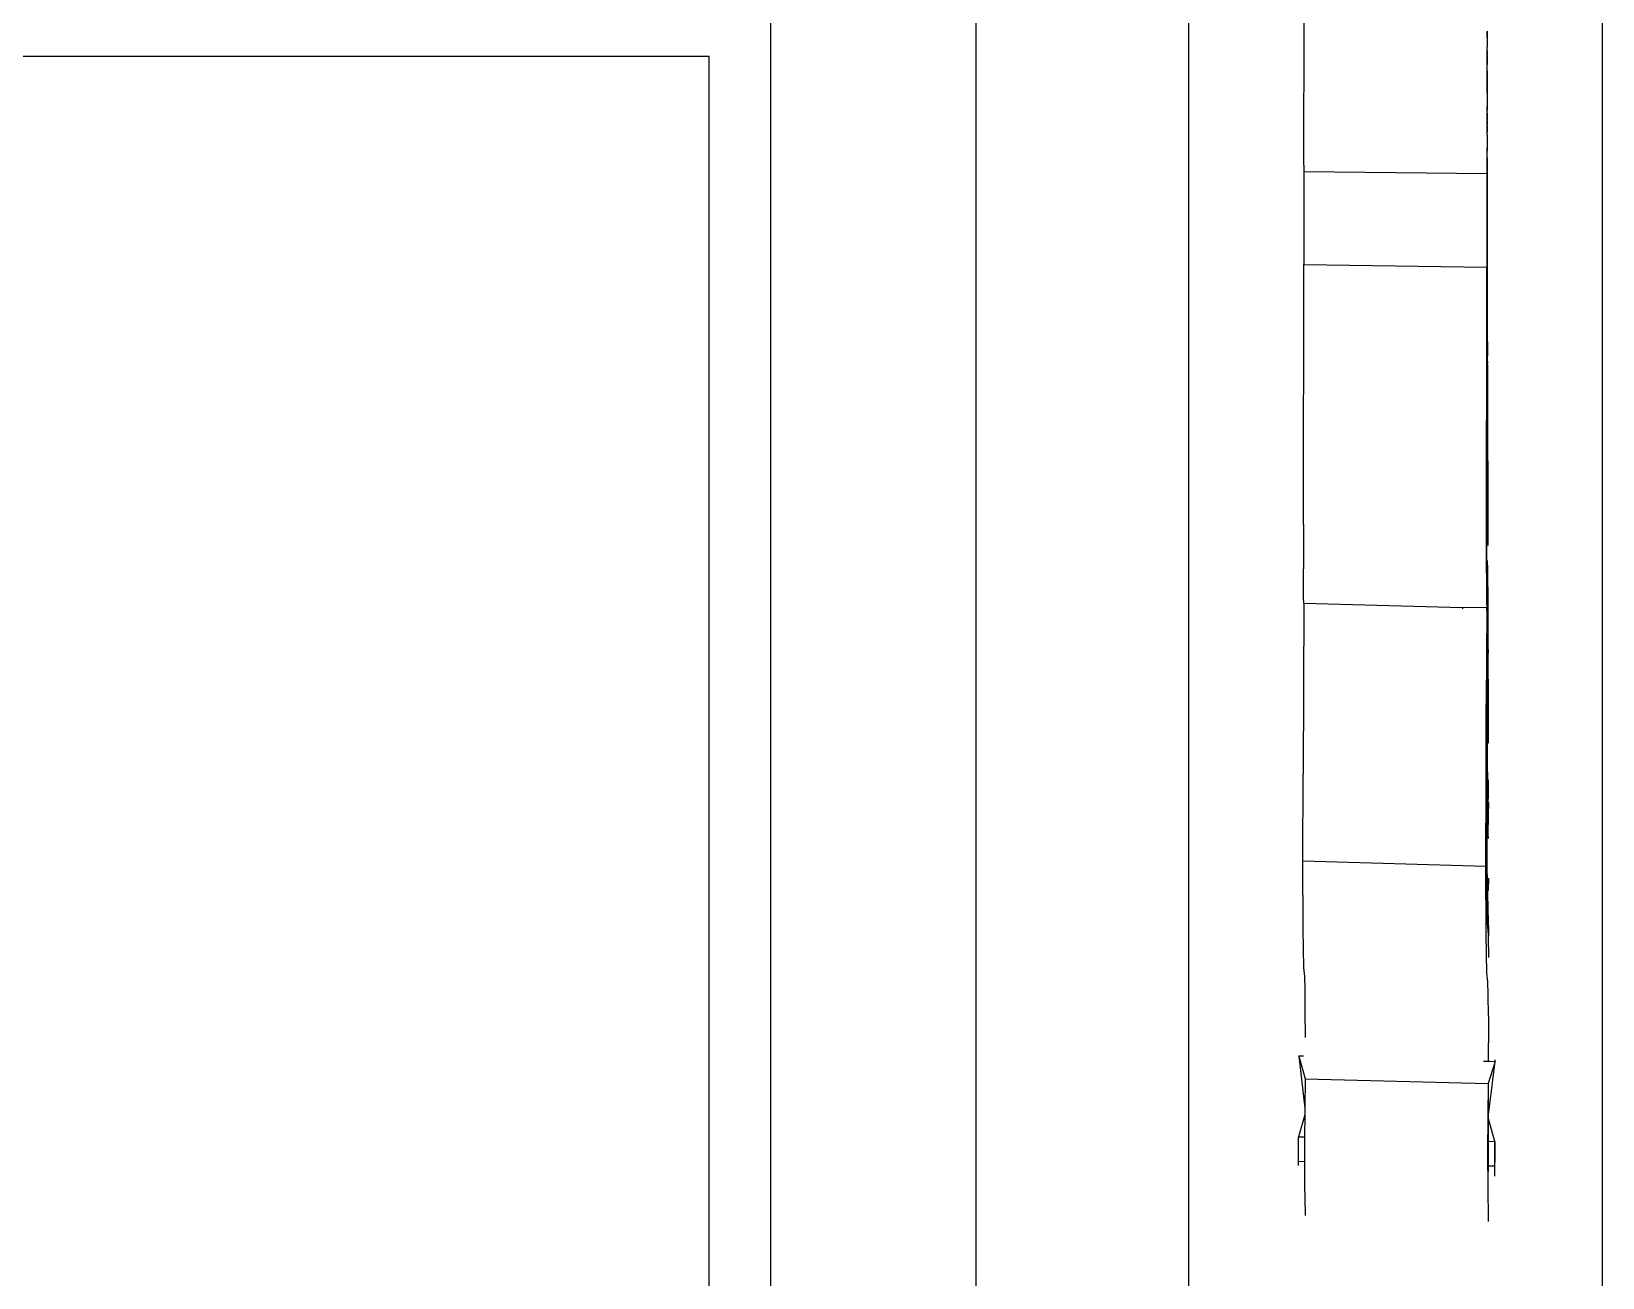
# Model space of a CAD drawing. Extents: x -24961 to 905641, y -154323 to 635957.
# Drawn here: x 413353 to 414476, y -113975 to -113084 of the extents above; entities that cross this region are included whole.
import ezdxf

# ---------------------------------------------------------------- set-up
doc = ezdxf.new("R2010")
doc.units = 0
doc.header["$LTSCALE"] = 1000
doc.header["$MEASUREMENT"] = 0
doc.layers.add('窗', color=154, linetype='Continuous')

msp = doc.modelspace()

# ---------------------------------------------------------------- linework, layer by layer
for p, q in [((414028.2, -112276.1), (414028.2, -114299.3)), ((414180.3, -114299.3), (414180.3, -112957.3)), ((414476.2, -114299.3), (414476.2, -112957.3)), ((414262.7, -113179.5), (414262.8, -113075.6)), ((414393.7, -113083.8), (414393.7, -113084.1)), ((414393.7, -113084.1), (414393.7, -113094.2)), ((414393.7, -113088.5), (414393.7, -113084.1)), ((414393.7, -113088.5), (414393.7, -113095.3)), ((414393.7, -113094.2), (414393.7, -113094.3)), ((414393.7, -113094.3), (414393.7, -113095.3)), ((414393.7, -113095.3), (414393.7, -113095.3)), ((414393.7, -113096.1), (414393.7, -113095.3)), ((414393.7, -113097.3), (414393.7, -113095.3)), ((414393.7, -113097.9), (414393.7, -113096.1)), ((414393.7, -113097.5), (414393.7, -113097.3)), ((414393.7, -113097.9), (414393.7, -113097.5)), ((414393.7, -113097.9), (414393.7, -113097.9)), ((414393.7, -113097.9), (414393.7, -113100.7)), ((414393.7, -113100.7), (414393.7, -113097.9)), ((414393.6, -113112.2), (414393.7, -113110.2)), ((414393.7, -113100.7), (414393.7, -113100.7)), ((414393.7, -113107.7), (414393.7, -113100.7)), ((414393.7, -113101.3), (414393.7, -113100.7)), ((414393.7, -113101.3), (414393.7, -113107.7)), ((414393.7, -113107.7), (414393.7, -113107.7)), ((414393.7, -113112.2), (414393.7, -113107.7)), ((414393.7, -113108.2), (414393.7, -113107.7)), ((414393.7, -113110.2), (414393.7, -113108.2)), ((414393.6, -113112.2), (414393.7, -113112.2)), ((414393.6, -113112.2), (414393.7, -113113.4)), ((414393.6, -113119.1), (414393.7, -113113.4)), ((414393.6, -113119.1), (414393.7, -113119.1)), ((414393.7, -113121.3), (414393.6, -113119.1)), ((414393.7, -113113.9), (414393.7, -113112.2)), ((414393.7, -113113.9), (414393.7, -113119.1)), ((414393.7, -113119.1), (414393.7, -113125.8)), ((414393.7, -113122.7), (414393.7, -113121.3)), ((414393.7, -113123.9), (414393.7, -113122.7)), ((414393.6, -113125.3), (414393.7, -113123.9)), ((414393.6, -113125.8), (414393.6, -113125.3)), ((414393.6, -113125.8), (414393.7, -113125.8)), ((414393.7, -113125.8), (414393.6, -113125.8)), ((414393.6, -113128.2), (414393.6, -113136.6)), ((414393.7, -113128.2), (414393.6, -113128.2)), ((414393.7, -113128.2), (414393.7, -113125.8)), ((414393.7, -113125.8), (414393.7, -113133.8)), ((414393.7, -113133.8), (414393.7, -113134)), ((414393.7, -113134), (414393.7, -113136.6)), ((414393.7, -113134), (414393.7, -113137.4)), ((414393.7, -113136.6), (414393.6, -113136.6)), ((414393.6, -113136.6), (414393.6, -113137.4)), ((414393.7, -113137.4), (414393.6, -113137.4)), ((414393.6, -113137.4), (414393.6, -113139)), ((414393.6, -113139), (414393.7, -113139)), ((414393.6, -113140.5), (414393.6, -113139)), ((414393.7, -113139), (414393.6, -113140.5)), ((414393.6, -113142.5), (414393.6, -113140.5)), ((414393.6, -113142.5), (414393.6, -113142.7)), ((414393.7, -113142.7), (414393.6, -113142.7)), ((414393.6, -113142.7), (414393.6, -113147.4)), ((414393.7, -113142.7), (414393.6, -113147.4)), ((414393.7, -113136.6), (414393.7, -113139)), ((414393.7, -113137.9), (414393.7, -113137.4)), ((414393.7, -113139), (414393.7, -113137.9)), ((414393.7, -113139.8), (414393.7, -113139)), ((414393.7, -113139), (414393.7, -113139)), ((414393.7, -113142.7), (414393.7, -113139)), ((414393.7, -113142.7), (414393.7, -113139.8)), ((414393.7, -113142.7), (414393.7, -113142.7)), ((414393.7, -113147.9), (414393.7, -113142.7)), ((414393.7, -113147.9), (414393.7, -113142.7)), ((414393.6, -113149.1), (414393.6, -113147.4)), ((414393.6, -113149.1), (414393.7, -113149.4)), ((414393.6, -113150.7), (414393.7, -113149.4)), ((414393.7, -113149.4), (414393.6, -113150.7)), ((414393.6, -113150.7), (414393.6, -113150.7)), ((414393.6, -113151.1), (414393.6, -113150.7)), ((414393.6, -113151.1), (414393.6, -113150.7)), ((414393.6, -113152.2), (414393.6, -113151.1)), ((414393.6, -113156), (414393.6, -113152.2)), ((414393.6, -113157.6), (414393.6, -113156)), ((414393.7, -113156), (414393.6, -113156)), ((414393.7, -113147.9), (414393.7, -113145.4)), ((414393.7, -113147.9), (414393.7, -113149.8)), ((414393.7, -113149.8), (414393.7, -113150.2)), ((414393.7, -113150.4), (414393.7, -113150.2)), ((414393.7, -113151), (414393.7, -113150.4)), ((414393.7, -113156), (414393.7, -113151)), ((414393.8, -113151.4), (414393.7, -113151)), ((414393.8, -113151.4), (414393.7, -113156)), ((414393.7, -113157.6), (414393.7, -113156)), ((414393.6, -113157.6), (414393.6, -113159.7)), ((414393.7, -113157.6), (414393.6, -113157.6)), ((414393.6, -113159.7), (414393.6, -113160)), ((414393.6, -113160), (414393.6, -113164.9)), ((414393.6, -113164.9), (414393.6, -113169.1)), ((414393.7, -113157.6), (414393.7, -113160.8)), ((414393.7, -113160.8), (414393.8, -113167.3)), ((414393.7, -113169.6), (414393.8, -113167.3)), ((414393.6, -113169.1), (414393.6, -113169.6)), ((414393.6, -113170.3), (414393.6, -113169.6)), ((414393.7, -113169.6), (414393.6, -113169.6)), ((414393.6, -113173.7), (414393.6, -113170.3)), ((414393.6, -113174.4), (414393.6, -113173.7)), ((414393.6, -113180.9), (414393.6, -113174.4)), ((414393.6, -113174.4), (414393.7, -113190.8)), ((414393.7, -113173), (414393.7, -113169.6)), ((414393.8, -113204.4), (414393.7, -113173)), ((414393.7, -113218.1), (414393.7, -113173)), ((414262.7, -113184.4), (414262.6, -113250.6)), ((414262.7, -113179.5), (414262.7, -113184.4)), ((414393.6, -113185.9), (414262.7, -113184.4)), ((414393.6, -113185.9), (414393.6, -113180.9)), ((414393.6, -113185.9), (414393.6, -113190.8)), ((414393.6, -113190.8), (414393.7, -113190.8)), ((414393.6, -113190.8), (414393.6, -113208.9)), ((414393.6, -113222.3), (414393.7, -113190.8)), ((414393.7, -113190.8), (414393.7, -113195.1)), ((414393.7, -113218.1), (414393.7, -113195.1)), ((414393.6, -113208.9), (414393.5, -113252.6)), ((414393.6, -113208.9), (414393.6, -113222.3)), ((414393.8, -113242.5), (414393.8, -113204.4)), ((414394.1, -113361.4), (414393.8, -113204.4)), ((414393.6, -113228), (414393.6, -113222.3)), ((414393.8, -113242.5), (414393.7, -113218.1)), ((414393.6, -113228), (414393.6, -113228.4)), ((414393.6, -113228.4), (414393.6, -113231.5)), ((414393.7, -113231.5), (414393.6, -113231.5)), ((414393.6, -113231.5), (414393.6, -113231.5)), ((414393.6, -113231.5), (414393.6, -113231.8)), ((414393.6, -113231.8), (414393.6, -113237.7)), ((414393.7, -113239.9), (414393.7, -113231.5)), ((414393.7, -113231.5), (414393.7, -113235.6)), ((414393.7, -113235.6), (414393.6, -113247.3)), ((414393.6, -113239.4), (414393.6, -113237.7)), ((414393.6, -113242.2), (414393.6, -113239.4)), ((414393.6, -113242.5), (414393.6, -113242.2)), ((414393.6, -113242.5), (414393.7, -113242.5)), ((414393.6, -113247.3), (414393.6, -113242.5)), ((414393.7, -113242.5), (414393.7, -113239.9)), ((414393.7, -113242.5), (414393.8, -113242.5)), ((414393.7, -113252.4), (414393.7, -113242.5)), ((414393.8, -113242.5), (414393.8, -113242.5)), ((414393.8, -113253.4), (414393.8, -113242.5)), ((414393.9, -113305.8), (414393.8, -113242.5)), ((414262.3, -113436.6), (414262.6, -113250.6)), ((414262.6, -113250.6), (414393.5, -113252.6)), ((414393.4, -113282), (414393.5, -113252.6)), ((414393.6, -113247.3), (414393.6, -113247.3)), ((414393.6, -113247.3), (414393.7, -113247.3)), ((414393.6, -113247.3), (414393.6, -113248.4)), ((414393.6, -113250.7), (414393.7, -113247.3)), ((414393.6, -113247.3), (414393.6, -113250.7)), ((414393.6, -113248.4), (414393.6, -113250.7)), ((414393.6, -113250.7), (414393.6, -113250.8)), ((414393.6, -113250.7), (414393.6, -113250.7)), ((414393.6, -113253.4), (414393.6, -113250.7)), ((414393.7, -113251), (414393.6, -113250.8)), ((414393.6, -113251.1), (414393.7, -113251)), ((414393.6, -113251.1), (414393.6, -113253)), ((414393.7, -113253.4), (414393.6, -113251.1)), ((414393.6, -113253.4), (414393.6, -113253)), ((414393.6, -113253.4), (414393.6, -113253.4)), ((414393.6, -113253.4), (414393.7, -113253.4)), ((414393.6, -113253.4), (414393.6, -113254.3)), ((414393.6, -113253.4), (414393.6, -113255.7)), ((414393.6, -113254.3), (414393.7, -113253.8)), ((414393.7, -113255.7), (414393.6, -113254.3)), ((414393.6, -113255.7), (414393.6, -113254.3)), ((414393.6, -113255.7), (414393.6, -113255.7)), ((414393.6, -113255.7), (414393.7, -113255.7)), ((414393.6, -113255.7), (414393.6, -113256)), ((414393.6, -113255.7), (414393.6, -113261.9)), ((414393.6, -113256), (414393.7, -113256)), ((414393.6, -113256), (414393.6, -113261.9)), ((414393.7, -113247.3), (414393.7, -113252.4)), ((414393.7, -113252.4), (414393.7, -113253.4)), ((414393.7, -113253.8), (414393.7, -113253.4)), ((414393.7, -113253.4), (414393.7, -113253.4)), ((414393.7, -113253.4), (414393.8, -113253.4)), ((414393.7, -113253.4), (414393.7, -113255.7)), ((414393.8, -113259), (414393.7, -113255.7)), ((414393.7, -113255.8), (414393.7, -113255.7)), ((414393.7, -113255.7), (414393.7, -113255.7)), ((414393.7, -113255.7), (414393.8, -113255.7)), ((414393.7, -113256), (414393.7, -113255.8)), ((414393.8, -113253.8), (414393.8, -113253.4)), ((414393.8, -113255.7), (414393.8, -113253.8)), ((414393.8, -113253.8), (414393.8, -113255.7)), ((414393.8, -113261), (414393.8, -113255.7)), ((414393.6, -113261.9), (414393.6, -113261.9)), ((414393.6, -113261.9), (414393.6, -113263.7)), ((414393.6, -113261.9), (414393.7, -113261.9)), ((414393.6, -113263.4), (414393.6, -113261.9)), ((414393.7, -113263.3), (414393.6, -113264.7)), ((414393.6, -113263.7), (414393.6, -113263.4)), ((414393.6, -113263.7), (414393.6, -113263.7)), ((414393.6, -113263.7), (414393.6, -113263.7)), ((414393.6, -113263.9), (414393.6, -113263.7)), ((414393.6, -113263.7), (414393.6, -113265.7)), ((414393.6, -113264.7), (414393.6, -113263.9)), ((414393.6, -113265.7), (414393.6, -113263.9)), ((414393.6, -113264.8), (414393.6, -113264.7)), ((414393.6, -113264.8), (414393.6, -113264.9)), ((414393.6, -113265.1), (414393.6, -113264.9)), ((414393.6, -113265.5), (414393.6, -113265.1)), ((414393.6, -113266.9), (414393.6, -113265.5)), ((414393.6, -113265.7), (414393.6, -113266.9)), ((414393.6, -113267.4), (414393.6, -113266.9)), ((414393.6, -113267.4), (414393.7, -113267.4)), ((414393.6, -113267.4), (414393.6, -113267.8)), ((414393.7, -113267.4), (414393.6, -113267.9)), ((414393.6, -113267.8), (414393.6, -113269.5)), ((414393.6, -113267.9), (414393.6, -113267.8)), ((414393.6, -113269.5), (414393.6, -113267.9)), ((414393.8, -113259), (414393.7, -113265.2)), ((414393.7, -113261.9), (414393.7, -113262.4)), ((414393.7, -113262.4), (414393.7, -113263.1)), ((414393.7, -113263.1), (414393.7, -113263.3)), ((414393.7, -113263.3), (414393.7, -113267.1)), ((414393.7, -113267.4), (414393.7, -113263.3)), ((414393.7, -113265.2), (414393.8, -113268.4)), ((414393.7, -113267.4), (414393.7, -113267.1)), ((414393.7, -113267.4), (414393.7, -113267.4)), ((414393.7, -113267.4), (414393.8, -113282.7)), ((414393.8, -113261), (414393.8, -113259)), ((414393.8, -113268.4), (414393.8, -113261)), ((414393.8, -113268.4), (414393.8, -113268.5)), ((414393.8, -113270.2), (414393.8, -113268.5)), ((414393.6, -113270.2), (414393.5, -113270.2)), ((414393.6, -113272.2), (414393.5, -113272.2)), ((414393.6, -113269.7), (414393.6, -113269.5)), ((414393.6, -113270), (414393.6, -113269.7)), ((414393.6, -113269.7), (414393.6, -113270)), ((414393.6, -113270.2), (414393.6, -113270)), ((414393.6, -113270), (414393.7, -113270.2)), ((414393.6, -113270.2), (414393.6, -113270)), ((414393.6, -113270), (414393.6, -113270.2)), ((414393.7, -113270.2), (414393.6, -113270.2)), ((414393.6, -113270.7), (414393.6, -113270.2)), ((414393.6, -113272.2), (414393.6, -113270.2)), ((414393.7, -113270.3), (414393.6, -113270.7)), ((414393.6, -113270.7), (414393.6, -113270.7)), ((414393.6, -113271.5), (414393.6, -113270.7)), ((414393.6, -113270.7), (414393.6, -113271.5)), ((414393.6, -113271.5), (414393.6, -113271.9)), ((414393.6, -113271.9), (414393.6, -113272.2)), ((414393.6, -113272.2), (414393.7, -113272.4)), ((414393.6, -113274.6), (414393.6, -113272.2)), ((414393.7, -113274.4), (414393.6, -113276.9)), ((414393.6, -113282), (414393.6, -113274.6)), ((414393.6, -113276.9), (414393.6, -113274.6)), ((414393.6, -113276.9), (414393.7, -113276.9)), ((414393.6, -113276.9), (414393.6, -113277)), ((414393.6, -113277), (414393.7, -113277)), ((414393.6, -113279.6), (414393.7, -113277)), ((414393.6, -113277), (414393.6, -113281.4)), ((414393.6, -113279.6), (414393.7, -113280.1)), ((414393.7, -113270.2), (414393.7, -113270.3)), ((414393.8, -113270.2), (414393.7, -113270.2)), ((414393.7, -113272.4), (414393.7, -113274.4)), ((414393.7, -113274.4), (414393.7, -113276)), ((414393.7, -113276), (414393.7, -113276.9)), ((414393.7, -113276.9), (414393.7, -113277)), ((414393.7, -113276.9), (414393.7, -113276.9)), ((414393.8, -113270.2), (414393.8, -113286.2)), ((414393.8, -113270.2), (414393.8, -113270.2)), ((414393.2, -113471.6), (414393.5, -113284.1)), ((414393.2, -113439.8), (414393.4, -113284.1)), ((414393.5, -113282), (414393.4, -113282)), ((414393.4, -113282), (414393.4, -113284.1)), ((414393.5, -113284.1), (414393.4, -113282)), ((414393.5, -113284.1), (414393.4, -113284.1)), ((414393.6, -113282), (414393.5, -113282)), ((414393.6, -113284.1), (414393.5, -113284.1)), ((414393.6, -113286.4), (414393.5, -113286.4)), ((414393.7, -113280.1), (414393.6, -113281.4)), ((414393.6, -113281.4), (414393.7, -113281.4)), ((414393.6, -113281.4), (414393.7, -113282.2)), ((414393.6, -113281.4), (414393.6, -113282)), ((414393.6, -113282), (414393.6, -113281.4)), ((414393.6, -113282), (414393.6, -113282)), ((414393.6, -113282.8), (414393.6, -113282)), ((414393.6, -113282), (414393.6, -113284.1)), ((414393.6, -113282.8), (414393.7, -113282.8)), ((414393.6, -113283.5), (414393.6, -113282.8)), ((414393.6, -113283.7), (414393.6, -113283.5)), ((414393.6, -113283.7), (414393.6, -113284.1)), ((414393.6, -113283.7), (414393.6, -113284.1)), ((414393.6, -113284.1), (414393.6, -113284.1)), ((414393.6, -113286.4), (414393.6, -113284.1)), ((414393.6, -113284.1), (414393.6, -113289.1)), ((414393.6, -113284.1), (414393.6, -113286.4)), ((414393.6, -113286.4), (414393.6, -113284.1)), ((414393.7, -113286.4), (414393.6, -113286.4)), ((414393.6, -113291.5), (414393.6, -113286.4)), ((414393.6, -113288.6), (414393.6, -113286.4)), ((414393.6, -113288.6), (414393.7, -113288.6)), ((414393.6, -113289.1), (414393.7, -113288.6)), ((414393.6, -113289.1), (414393.6, -113288.6)), ((414393.6, -113289.1), (414393.6, -113289.1)), ((414393.7, -113290.5), (414393.6, -113289.1)), ((414393.6, -113290.6), (414393.6, -113289.1)), ((414393.6, -113290.6), (414393.7, -113290.6)), ((414393.6, -113291.5), (414393.6, -113290.6)), ((414393.7, -113281.4), (414393.7, -113280.1)), ((414393.7, -113281.7), (414393.7, -113281.4)), ((414393.7, -113282.2), (414393.7, -113281.7)), ((414393.7, -113282.2), (414393.7, -113282.8)), ((414393.7, -113282.8), (414393.7, -113285)), ((414393.7, -113285), (414393.7, -113286.4)), ((414393.8, -113286.4), (414393.7, -113286.4)), ((414393.7, -113286.4), (414393.7, -113288.6)), ((414393.7, -113288.6), (414393.7, -113290.5)), ((414393.7, -113288.6), (414393.8, -113288.6)), ((414393.7, -113290.5), (414393.7, -113290.6)), ((414393.7, -113290.6), (414393.7, -113291.1)), ((414393.7, -113290.6), (414393.8, -113290.6)), ((414393.7, -113291.5), (414393.7, -113291.1)), ((414393.8, -113286.2), (414393.8, -113282.7)), ((414393.8, -113286.4), (414393.8, -113286.2)), ((414393.8, -113286.4), (414393.8, -113287.1)), ((414393.8, -113287.1), (414393.8, -113286.4)), ((414393.8, -113287.3), (414393.8, -113287.1)), ((414393.8, -113287.3), (414393.8, -113288.4)), ((414393.8, -113287.3), (414393.8, -113290.6)), ((414393.8, -113288.6), (414393.8, -113288.4)), ((414393.8, -113288.6), (414393.8, -113289.5)), ((414393.8, -113289.5), (414393.8, -113290.6)), ((414393.8, -113293.4), (414393.8, -113290.6)), ((414393.8, -113290.6), (414393.8, -113290.6)), ((414393.8, -113290.6), (414393.8, -113294.3)), ((414393.6, -113291.5), (414393.5, -113291.5)), ((414393.6, -113297.4), (414393.5, -113297.4)), ((414393.5, -113301.6), (414393.6, -113297.4)), ((414393.5, -113301.6), (414393.5, -113312.5)), ((414393.7, -113291.5), (414393.6, -113291.5)), ((414393.7, -113291.5), (414393.6, -113293)), ((414393.6, -113293), (414393.6, -113291.5)), ((414393.6, -113297.4), (414393.6, -113291.5)), ((414393.6, -113293), (414393.6, -113293)), ((414393.6, -113293), (414393.6, -113294.3)), ((414393.6, -113294.3), (414393.6, -113293)), ((414393.6, -113294.3), (414393.6, -113294.4)), ((414393.8, -113294.3), (414393.6, -113294.3)), ((414393.6, -113294.4), (414393.6, -113295.6)), ((414393.6, -113295.6), (414393.6, -113294.4)), ((414393.6, -113295.6), (414393.6, -113295.6)), ((414393.6, -113295.6), (414393.6, -113297.3)), ((414393.6, -113295.6), (414393.7, -113297.3)), ((414393.6, -113297.3), (414393.7, -113297.3)), ((414393.6, -113297.3), (414393.6, -113297.4)), ((414393.6, -113297.4), (414393.6, -113300.4)), ((414393.6, -113308.1), (414393.6, -113300.4)), ((414393.6, -113300.4), (414393.7, -113315.5)), ((414393.7, -113297.3), (414393.8, -113297.3)), ((414393.7, -113297.3), (414393.7, -113315.5)), ((414393.8, -113294.3), (414393.8, -113293.4)), ((414393.8, -113294.3), (414393.8, -113294.8)), ((414393.8, -113294.3), (414393.8, -113294.3)), ((414393.8, -113294.3), (414393.8, -113294.8)), ((414393.8, -113294.8), (414393.8, -113294.9)), ((414393.8, -113294.9), (414393.8, -113296.3)), ((414393.8, -113296.3), (414393.8, -113296.4)), ((414393.8, -113296.4), (414393.8, -113297.3)), ((414393.8, -113296.4), (414393.8, -113297.3)), ((414393.8, -113298.7), (414393.8, -113297.3)), ((414393.8, -113297.3), (414393.8, -113297.3)), ((414393.8, -113301.4), (414393.8, -113298.7)), ((414393.8, -113303), (414393.8, -113301.4)), ((414393.5, -113312.5), (414393.5, -113312.5)), ((414393.6, -113312.7), (414393.5, -113312.5)), ((414393.5, -113312.8), (414393.5, -113312.5)), ((414393.5, -113312.8), (414393.6, -113312.7)), ((414393.5, -113312.8), (414393.5, -113312.8)), ((414393.5, -113315.4), (414393.5, -113312.8)), ((414393.6, -113312.5), (414393.6, -113308.1)), ((414393.6, -113308.1), (414393.6, -113314.3)), ((414393.6, -113312.7), (414393.6, -113312.5)), ((414393.8, -113303), (414393.8, -113304)), ((414393.8, -113308.1), (414393.8, -113304)), ((414393.8, -113308.1), (414393.8, -113312)), ((414393.9, -113313.9), (414393.8, -113312)), ((414393.9, -113305.8), (414393.9, -113308.7)), ((414393.9, -113308.7), (414393.9, -113314.2)), ((414393.6, -113315.4), (414393.5, -113315.4)), ((414393.5, -113316), (414393.5, -113315.4)), ((414393.5, -113316), (414393.6, -113316)), ((414393.5, -113319.2), (414393.5, -113316)), ((414393.5, -113321.3), (414393.5, -113319.2)), ((414393.5, -113321.3), (414393.6, -113321.3)), ((414393.5, -113323.5), (414393.5, -113321.3)), ((414393.6, -113323.5), (414393.5, -113323.5)), ((414393.5, -113325.3), (414393.5, -113323.5)), ((414393.6, -113315.4), (414393.6, -113314.3)), ((414393.7, -113315.5), (414393.6, -113315.4)), ((414393.6, -113316), (414393.6, -113315.4)), ((414393.6, -113316), (414393.7, -113316)), ((414393.6, -113321.3), (414393.6, -113316)), ((414393.6, -113321.3), (414393.7, -113321.3)), ((414393.6, -113323.5), (414393.6, -113321.3)), ((414393.7, -113323.5), (414393.6, -113323.5)), ((414393.6, -113324.6), (414393.6, -113323.5)), ((414393.6, -113324.6), (414393.6, -113325.3)), ((414393.7, -113316), (414393.7, -113315.5)), ((414393.7, -113315.5), (414393.7, -113315.5)), ((414393.7, -113315.5), (414393.7, -113316)), ((414393.7, -113318.7), (414393.7, -113316)), ((414393.7, -113316), (414393.7, -113316.6)), ((414393.7, -113316), (414393.7, -113316)), ((414393.7, -113316), (414393.8, -113316)), ((414393.7, -113316), (414393.7, -113321.3)), ((414393.8, -113321.3), (414393.7, -113316.6)), ((414393.7, -113318.7), (414393.7, -113321.3)), ((414393.7, -113321.3), (414393.7, -113323.5)), ((414393.7, -113321.3), (414393.8, -113321.3)), ((414393.8, -113323.5), (414393.7, -113323.5)), ((414393.7, -113323.5), (414393.7, -113325.3)), ((414393.9, -113313.9), (414393.8, -113316)), ((414393.8, -113316), (414393.8, -113318.4)), ((414393.8, -113316), (414393.9, -113316)), ((414393.8, -113318.4), (414393.9, -113321.3)), ((414393.8, -113321.3), (414393.9, -113321.3)), ((414393.8, -113323.5), (414393.8, -113321.3)), ((414393.8, -113323.5), (414393.8, -113325.3)), ((414393.8, -113323.5), (414393.8, -113323.5)), ((414393.9, -113316), (414393.9, -113313.9)), ((414393.9, -113314.9), (414393.9, -113314.2)), ((414393.9, -113320.4), (414393.9, -113314.9)), ((414393.9, -113314.9), (414393.9, -113316)), ((414393.9, -113323.4), (414393.9, -113320.4)), ((414393.9, -113323.5), (414393.9, -113321.3)), ((414393.9, -113324.1), (414393.9, -113323.4)), ((414393.9, -113324.2), (414393.9, -113323.5)), ((414393.9, -113323.5), (414393.9, -113324.1)), ((414393.9, -113324.1), (414393.9, -113324.2)), ((414393.9, -113324.8), (414393.9, -113324.2)), ((414393.9, -113325.3), (414393.9, -113324.8)), ((414393.5, -113325.3), (414393.6, -113325.3)), ((414393.5, -113329.6), (414393.5, -113325.3)), ((414393.6, -113329.6), (414393.5, -113329.6)), ((414393.5, -113329.9), (414393.5, -113329.6)), ((414393.5, -113329.9), (414393.8, -113329.9)), ((414393.5, -113382.2), (414393.5, -113329.9)), ((414393.6, -113325.3), (414393.6, -113329.6)), ((414393.6, -113325.3), (414393.7, -113325.3)), ((414393.6, -113329.6), (414393.7, -113328.6)), ((414393.7, -113325.3), (414393.7, -113325.8)), ((414393.7, -113325.3), (414393.8, -113325.3)), ((414393.7, -113328.6), (414393.7, -113325.8)), ((414393.8, -113325.3), (414393.8, -113329.9)), ((414393.8, -113325.3), (414393.9, -113325.3)), ((414393.8, -113329.9), (414393.9, -113329.9)), ((414393.8, -113353.6), (414393.8, -113329.9)), ((414393.9, -113325.3), (414393.9, -113325.5)), ((414393.9, -113325.5), (414393.9, -113326.9)), ((414393.9, -113326.9), (414393.9, -113328.3)), ((414393.9, -113327.9), (414393.9, -113326.9)), ((414393.9, -113328.3), (414393.9, -113327.9)), ((414393.9, -113328.3), (414393.9, -113329.3)), ((414393.9, -113329.3), (414393.9, -113329.9)), ((414393.9, -113329.9), (414394.1, -113451.5)), ((414393.8, -113353.6), (414393.8, -113377.3)), ((414393.8, -113377.3), (414393.7, -113397.4)), ((414393.5, -113382.2), (414393.5, -113400.4)), ((414393.6, -113405.7), (414393.5, -113400.4)), ((414393.7, -113397.4), (414393.6, -113405.7)), ((414393.7, -113407), (414393.7, -113397.4)), ((414393.7, -113407), (414393.6, -113407)), ((414393.7, -113412.9), (414393.6, -113412.9)), ((414393.8, -113407), (414393.7, -113407.1)), ((414393.7, -113407.1), (414393.7, -113407)), ((414393.7, -113407.1), (414393.7, -113409.5)), ((414393.8, -113409.1), (414393.7, -113407.1)), ((414393.7, -113409.5), (414393.7, -113412.3)), ((414393.7, -113411.9), (414393.7, -113412.9)), ((414393.7, -113412.3), (414393.7, -113412.9)), ((414393.7, -113413.6), (414393.7, -113412.9)), ((414393.7, -113412.9), (414393.7, -113412.9)), ((414393.7, -113412.9), (414393.7, -113415.7)), ((414393.7, -113413.7), (414393.7, -113413.6)), ((414393.7, -113413.9), (414393.7, -113413.6)), ((414393.7, -113413.7), (414393.8, -113416)), ((414393.7, -113413.9), (414393.7, -113415.7)), ((414393.8, -113413.3), (414393.8, -113409.1)), ((414393.8, -113418.8), (414393.8, -113413.3)), ((414393.6, -113415.7), (414393.7, -113415.7)), ((414393.7, -113415.7), (414393.7, -113415.7)), ((414393.7, -113419), (414393.7, -113415.7)), ((414393.7, -113422.2), (414393.7, -113419)), ((414393.7, -113426.1), (414393.7, -113422.2)), ((414393.8, -113419.4), (414393.8, -113416)), ((414393.8, -113431.6), (414393.8, -113418.8)), ((414393.8, -113419.4), (414393.8, -113427.2)), ((414262.3, -113436.6), (414262.4, -113468.1)), ((414393.7, -113430.5), (414393.7, -113426.1)), ((414393.7, -113426.1), (414393.7, -113431.5)), ((414393.8, -113429), (414393.7, -113431.5)), ((414393.7, -113431.5), (414393.7, -113430.5)), ((414393.7, -113431.5), (414393.7, -113438.6)), ((414393.7, -113431.5), (414393.7, -113431.5)), ((414393.7, -113431.5), (414393.7, -113431.5)), ((414393.8, -113429), (414393.8, -113427.2)), ((414393.8, -113438.1), (414393.8, -113431.6)), ((414393.2, -113439.8), (414393.2, -113471.6)), ((414393.4, -113442), (414393.4, -113442)), ((414393.7, -113441.7), (414393.8, -113438.1)), ((414393.7, -113438.6), (414393.7, -113442)), ((414393.7, -113442), (414393.7, -113441.7)), ((414393.7, -113442), (414393.7, -113442)), ((414262.5, -113488.5), (414262.4, -113468.1)), ((414394, -113465.5), (414393.7, -113567.5)), ((414393.9, -113462.3), (414394, -113462.3)), ((414394, -113465.5), (414393.9, -113465.5)), ((414394, -113465.5), (414394, -113462.3)), ((414393.2, -113471.6), (414393.3, -113492)), ((414394.2, -113481.1), (414394.1, -113515.2)), ((414262.6, -113492.7), (414262.1, -113615.1)), ((414262.6, -113492.7), (414262.5, -113488.5)), ((414262.6, -113492.7), (414376.1, -113495.8)), ((414393.3, -113492), (414393.4, -113496.2)), ((414376.1, -113495.8), (414376.1, -113496.8)), ((414393.4, -113496.2), (414376.1, -113495.8)), ((414393.4, -113497.7), (414393.1, -113564.8)), ((414393.4, -113497.7), (414393.4, -113496.2)), ((414393.7, -113495.9), (414393.6, -113497.8)), ((414393.7, -113495.9), (414393.6, -113508.6)), ((414393.6, -113497.8), (414393.6, -113508.6)), ((414393.6, -113508.6), (414393.3, -113555.5)), ((414393.4, -113555.5), (414393.6, -113508.6)), ((414393.6, -113508.6), (414393.6, -113508.6)), ((414394, -113540.5), (414394.1, -113508.6)), ((414394.1, -113508.6), (414394, -113522.2)), ((414394.1, -113508.6), (414394, -113508.6)), ((414394.1, -113515.2), (414394.1, -113525.9)), ((414394, -113522.2), (414393.9, -113551.4)), ((414394.1, -113525.9), (414394, -113541.3)), ((414394.1, -113525.9), (414394.3, -113525.9)), ((414394.2, -113533.2), (414394.3, -113525.9)), ((414394.3, -113525.9), (414394.4, -113526.7)), ((414394.4, -113526.7), (414394.4, -113528.6)), ((414394.2, -113533.6), (414394.1, -113547.6)), ((414394.2, -113533.6), (414394.2, -113533.2)), ((414394, -113555.5), (414394, -113540.5)), ((414394, -113541.3), (414394, -113555.5)), ((414394.1, -113555.5), (414394.1, -113547.6)), ((414394.5, -113556.1), (414394.3, -113547)), ((414394.3, -113547), (414394.3, -113547.2)), ((414394.3, -113547.2), (414394.3, -113549.3)), ((414394.3, -113549.3), (414394.3, -113553.1)), ((414393.3, -113555.5), (414393.3, -113555.5)), ((414393.3, -113555.5), (414393.4, -113555.5)), ((414393.3, -113555.5), (414393.3, -113564.8)), ((414393.4, -113562.9), (414393.4, -113555.5)), ((414393.9, -113551.4), (414393.9, -113555.5)), ((414393.9, -113555.5), (414394, -113555.5)), ((414393.9, -113555.5), (414393.9, -113564.8)), ((414393.9, -113564.8), (414394, -113555.5)), ((414394, -113555.5), (414394.1, -113555.5)), ((414394, -113555.5), (414394, -113555.5)), ((414394, -113555.5), (414394, -113564.8)), ((414394.1, -113564.8), (414394.1, -113555.5)), ((414394.3, -113553.1), (414394.3, -113555.5)), ((414394.3, -113557.4), (414394.3, -113555.5)), ((414394.3, -113555.5), (414394.4, -113555.8)), ((414394.3, -113555.5), (414394.3, -113555.5)), ((414394.3, -113555.5), (414394.3, -113558)), ((414394.3, -113561.1), (414394.3, -113557.4)), ((414394.3, -113558), (414394.3, -113561.1)), ((414394.4, -113555.8), (414394.4, -113561.9)), ((414394.5, -113560.4), (414394.5, -113556.1)), ((414392.9, -113618.9), (414393.1, -113566.3)), ((414393.1, -113564.8), (414393.1, -113564.8)), ((414393.1, -113566.3), (414393.1, -113564.8)), ((414393.1, -113566.3), (414393.1, -113566.3)), ((414393.2, -113564.8), (414393.3, -113564.8)), ((414393.3, -113565.1), (414393.2, -113565.1)), ((414393.2, -113566.3), (414393.3, -113566.3)), ((414393.2, -113568.3), (414393.3, -113568.3)), ((414393.2, -113570.4), (414393.3, -113570.4)), ((414393.2, -113570.7), (414393.3, -113570.7)), ((414393.2, -113571.2), (414393.3, -113571.2)), ((414393.3, -113571.2), (414393.2, -113579.5)), ((414393.3, -113564.8), (414393.3, -113565.1)), ((414393.3, -113564.8), (414393.4, -113564.8)), ((414393.3, -113565.1), (414393.3, -113566.3)), ((414393.3, -113566.3), (414393.4, -113566.3)), ((414393.3, -113566.3), (414393.3, -113568.3)), ((414393.3, -113568.3), (414393.4, -113568.3)), ((414393.3, -113568.3), (414393.3, -113570.4)), ((414393.3, -113570.4), (414393.4, -113570.4)), ((414393.3, -113570.4), (414393.3, -113570.7)), ((414393.3, -113570.7), (414393.4, -113570.7)), ((414393.3, -113570.7), (414393.3, -113571.2)), ((414393.3, -113571.2), (414393.4, -113571.2)), ((414393.4, -113564.8), (414393.4, -113562.9)), ((414393.4, -113566.3), (414393.4, -113564.8)), ((414393.4, -113568.3), (414393.4, -113566.3)), ((414393.4, -113570.4), (414393.4, -113568.3)), ((414393.4, -113570.7), (414393.4, -113570.4)), ((414393.4, -113571.2), (414393.4, -113570.7)), ((414393.4, -113579.5), (414393.4, -113571.2)), ((414393.6, -113615.5), (414393.7, -113571.2)), ((414393.7, -113568.3), (414393.7, -113567.5)), ((414393.7, -113570.4), (414393.7, -113568.3)), ((414393.7, -113571.2), (414393.7, -113570.4)), ((414393.9, -113566.3), (414393.8, -113589.1)), ((414393.9, -113564.8), (414393.9, -113564.8)), ((414393.9, -113566.3), (414393.9, -113564.8)), ((414393.9, -113564.8), (414393.9, -113566.3)), ((414393.9, -113566.3), (414393.9, -113566.3)), ((414393.9, -113580.1), (414393.9, -113566.3)), ((414394, -113564.8), (414394.1, -113564.8)), ((414394, -113564.8), (414394, -113566.3)), ((414394, -113566.3), (414394.1, -113566.3)), ((414394, -113566.3), (414394, -113573.2)), ((414394.1, -113566.3), (414394.1, -113564.8)), ((414394.1, -113566.4), (414394.1, -113566.3)), ((414394.1, -113575.5), (414394.1, -113566.4)), ((414394.3, -113561.1), (414394.3, -113563.1)), ((414394.3, -113563.1), (414394.3, -113565.7)), ((414394.3, -113566.3), (414394.3, -113565.7)), ((414394.4, -113561.9), (414394.5, -113570.7)), ((414394.4, -113565), (414394.4, -113564.8)), ((414394.4, -113565.7), (414394.4, -113565)), ((414394.5, -113574.1), (414394.4, -113565.7)), ((414394.4, -113565.7), (414394.4, -113573.8)), ((414393.2, -113579.5), (414393.1, -113607.5)), ((414393.2, -113579.5), (414393.2, -113579.5)), ((414393.2, -113579.5), (414393.4, -113579.5)), ((414393.2, -113606.3), (414393.4, -113579.5)), ((414393.9, -113607.5), (414393.9, -113580.1)), ((414394, -113573.2), (414394, -113593)), ((414394.1, -113583.7), (414394.1, -113575.5)), ((414394.4, -113582.3), (414394.3, -113588.9)), ((414394.4, -113573.8), (414394.4, -113582.3)), ((414394.5, -113585.1), (414394.5, -113574.1)), ((414393.8, -113589.1), (414393.8, -113607.5)), ((414394, -113593), (414394.2, -113593)), ((414394, -113619.5), (414394, -113593)), ((414394.1, -113589.9), (414394.1, -113583.7)), ((414394.2, -113592.9), (414394.1, -113589.9)), ((414394.2, -113592.9), (414394.3, -113592.7)), ((414394.2, -113592.9), (414394.2, -113593)), ((414394.3, -113588.9), (414394.3, -113592.7)), ((414262, -113677), (414262.1, -113615.1)), ((414393.1, -113607.5), (414393.2, -113607.5)), ((414393.1, -113607.5), (414393.1, -113620.1)), ((414393.2, -113607.5), (414393.2, -113606.3)), ((414393.2, -113620), (414393.2, -113607.5)), ((414393.6, -113650.2), (414393.6, -113615.5)), ((414393.8, -113607.5), (414393.9, -113607.5)), ((414393.8, -113607.5), (414393.9, -113619.6)), ((414394, -113619.5), (414393.9, -113607.5)), ((414392.8, -113680.8), (414392.9, -113618.9)), ((414393.1, -113620.1), (414393.1, -113640.4)), ((414393.2, -113640.4), (414393.2, -113620)), ((414393.9, -113619.6), (414393.9, -113628.4)), ((414394, -113619.5), (414394.1, -113628.9)), ((414394, -113626.3), (414394, -113619.5)), ((414394.1, -113640.4), (414394, -113626.3)), ((414394.6, -113628.9), (414394.6, -113619.1)), ((414393.9, -113628.4), (414393.9, -113640.4)), ((414394.1, -113629.2), (414394.1, -113628.9)), ((414394.2, -113649.6), (414394.1, -113629.2)), ((414394.1, -113629.2), (414394.2, -113637.4)), ((414394.2, -113637.4), (414394.3, -113640.4)), ((414394.3, -113640.4), (414394.5, -113637.4)), ((414394.5, -113637.4), (414394.6, -113628.9)), ((414394.6, -113635.2), (414394.5, -113644.6)), ((414393.1, -113640.4), (414393.2, -113640.4)), ((414393.1, -113640.4), (414393.1, -113647)), ((414393.2, -113647), (414393.1, -113647)), ((414393.1, -113647), (414393.1, -113651.1)), ((414393.2, -113647), (414393.2, -113640.4)), ((414393.2, -113649.2), (414393.2, -113647)), ((414393.2, -113651.1), (414393.2, -113649.2)), ((414393.8, -113678.1), (414393.6, -113650.2)), ((414393.9, -113640.4), (414394.1, -113640.4)), ((414393.9, -113640.4), (414394, -113647)), ((414394, -113647), (414394, -113651.1)), ((414394.1, -113641.2), (414394.1, -113640.4)), ((414394.2, -113649.6), (414394.1, -113641.2)), ((414394.2, -113649.9), (414394.2, -113649.6)), ((414394.4, -113651.1), (414394.2, -113649.9)), ((414394.5, -113644.6), (414394.4, -113651.1)), ((414394.5, -113654.4), (414394.6, -113645.1)), ((414394.6, -113645.1), (414394.6, -113645.1)), ((414393.1, -113651.1), (414393.2, -113651.1)), ((414393.1, -113651.1), (414393.1, -113661)), ((414393.1, -113661), (414393.2, -113661)), ((414393.1, -113661), (414393.1, -113662)), ((414393.2, -113661), (414393.2, -113651.1)), ((414393.3, -113684.3), (414393.2, -113661)), ((414394, -113651.1), (414394.4, -113651.1)), ((414394, -113651.1), (414394.1, -113658.4)), ((414394.1, -113658.4), (414394.3, -113661)), ((414394.3, -113661), (414394.5, -113654.4)), ((414393.1, -113662), (414393.2, -113698.2)), ((414262.1, -113725.8), (414262, -113677)), ((414262, -113677), (414392.8, -113680.8)), ((414393, -113729.5), (414392.8, -113680.8)), ((414393.5, -113698.2), (414393.3, -113684.3)), ((414394, -113695), (414393.8, -113678.1)), ((414394.1, -113695.2), (414394, -113695)), ((414394.4, -113698.3), (414394.1, -113695.2)), ((414394.4, -113716.1), (414394.1, -113695.2)), ((414394.7, -113689.5), (414394.4, -113698.3)), ((414394.7, -113689.5), (414394.7, -113689.4)), ((414393.2, -113698.2), (414393.5, -113698.2)), ((414393.2, -113698.2), (414393.2, -113699.7)), ((414393.2, -113699.7), (414393.6, -113721.6)), ((414393.6, -113705.9), (414393.5, -113698.2)), ((414394.4, -113716.1), (414393.6, -113705.9)), ((414394.4, -113716.1), (414394.7, -113730.6)), ((414262.6, -113753.6), (414262.1, -113725.8)), ((414393.6, -113721.6), (414394.4, -113729.4)), ((414393.4, -113757.3), (414393, -113729.5)), ((414394.4, -113729.4), (414394.4, -113730.5)), ((414394.4, -113730.5), (414394.7, -113746.2)), ((414394.7, -113730.6), (414394.7, -113730.6)), ((414263.4, -113759.7), (414262.6, -113753.6)), ((414263.6, -113769), (414263.4, -113759.7)), ((414394.2, -113763.4), (414393.4, -113757.3)), ((414263.7, -113784.4), (414263.6, -113769)), ((414394.4, -113772.6), (414394.2, -113763.4)), ((414394.6, -113787.7), (414394.4, -113772.6)), ((414263.8, -113803.4), (414263.7, -113784.4)), ((414394.6, -113787.7), (414394.6, -113807)), ((414394.6, -113814.1), (414394.6, -113807)), ((414259, -113816.3), (414259, -113816.7)), ((414259, -113816.7), (414263.3, -113853.8)), ((414259, -113816.7), (414263.5, -113832.9)), ((414259.1, -113816.7), (414259, -113816.7)), ((414262.3, -113816.7), (414259.1, -113816.7)), ((414394.6, -113819.8), (414394.6, -113814.1)), ((414391.1, -113820.1), (414394.6, -113820.2)), ((414399.4, -113820.4), (414394.3, -113836.3)), ((414394.5, -113860.5), (414399.4, -113820.4)), ((414394.6, -113819.8), (414394.6, -113820.2)), ((414394.6, -113820.2), (414399.4, -113820.4)), ((414399.4, -113820.4), (414399.5, -113819.3)), ((414263.5, -113832.9), (414263.3, -113853.8)), ((414263.5, -113832.9), (414394.3, -113836.3)), ((414394.3, -113836.3), (414394.1, -113859.4)), ((414394.3, -113836.3), (414394.5, -113860.5)), ((414263.3, -113858.7), (414258.8, -113874.2)), ((414263.3, -113858.7), (414263.2, -113874.3)), ((414263.3, -113853.8), (414263.3, -113856.1)), ((414263.3, -113856.1), (414263.3, -113858.7)), ((414394.1, -113859.4), (414394, -113885.8)), ((414394.5, -113860.5), (414394.3, -113860.5)), ((414394.5, -113860.5), (414394.5, -113877.5)), ((414399.2, -113877.7), (414394.5, -113860.5)), ((414258.8, -113874.3), (414258.8, -113874.2)), ((414258.8, -113874.2), (414263.2, -113874.3)), ((414258.8, -113892), (414258.8, -113874.3)), ((414263.2, -113874.3), (414263.2, -113882.6)), ((414263.2, -113882.6), (414263.2, -113892.1)), ((414394, -113885.8), (414394.1, -113911.5)), ((414394.5, -113877.5), (414399.2, -113877.7)), ((414394.5, -113877.5), (414394.5, -113888.1)), ((414399.2, -113877.7), (414399.3, -113888.2)), ((414399.2, -113887.9), (414399.2, -113877.7)), ((414263.2, -113892.1), (414258.8, -113892)), ((414258.8, -113894.9), (414258.8, -113892)), ((414263.2, -113892.1), (414263.2, -113892.2)), ((414263.2, -113892.2), (414263.2, -113908.4)), ((414394.5, -113888.1), (414394.3, -113888.1)), ((414394.5, -113888.1), (414394.5, -113895.2)), ((414394.5, -113895.2), (414394.5, -113899)), ((414399.2, -113895.3), (414394.5, -113895.2)), ((414399.2, -113887.9), (414399.3, -113888.2)), ((414399.2, -113888.2), (414399.2, -113887.9)), ((414399.3, -113888.2), (414399.2, -113888.2)), ((414399.2, -113895.3), (414399.2, -113888.2)), ((414399.3, -113902.4), (414399.2, -113895.3)), ((414399.3, -113888.2), (414399.3, -113892.4)), ((414263.2, -113908.4), (414263.5, -113929.6)), ((414394.1, -113911.5), (414394.3, -113932.5)), ((414263.5, -113929.6), (414263.5, -113930.5)), ((414394.3, -113932.5), (414394.4, -113934.8))]:
    msp.add_line(p, q)
at = {"layer": '窗'}
for p, q in [((413881.5, -114299.3), (413881.5, -112471.9)), ((413837.5, -113101.9), (412247.3, -113101.9)), ((413837.5, -114299.3), (413837.5, -113101.9))]:
    msp.add_line(p, q, dxfattribs=at)

doc.saveas('drawing.dxf')
